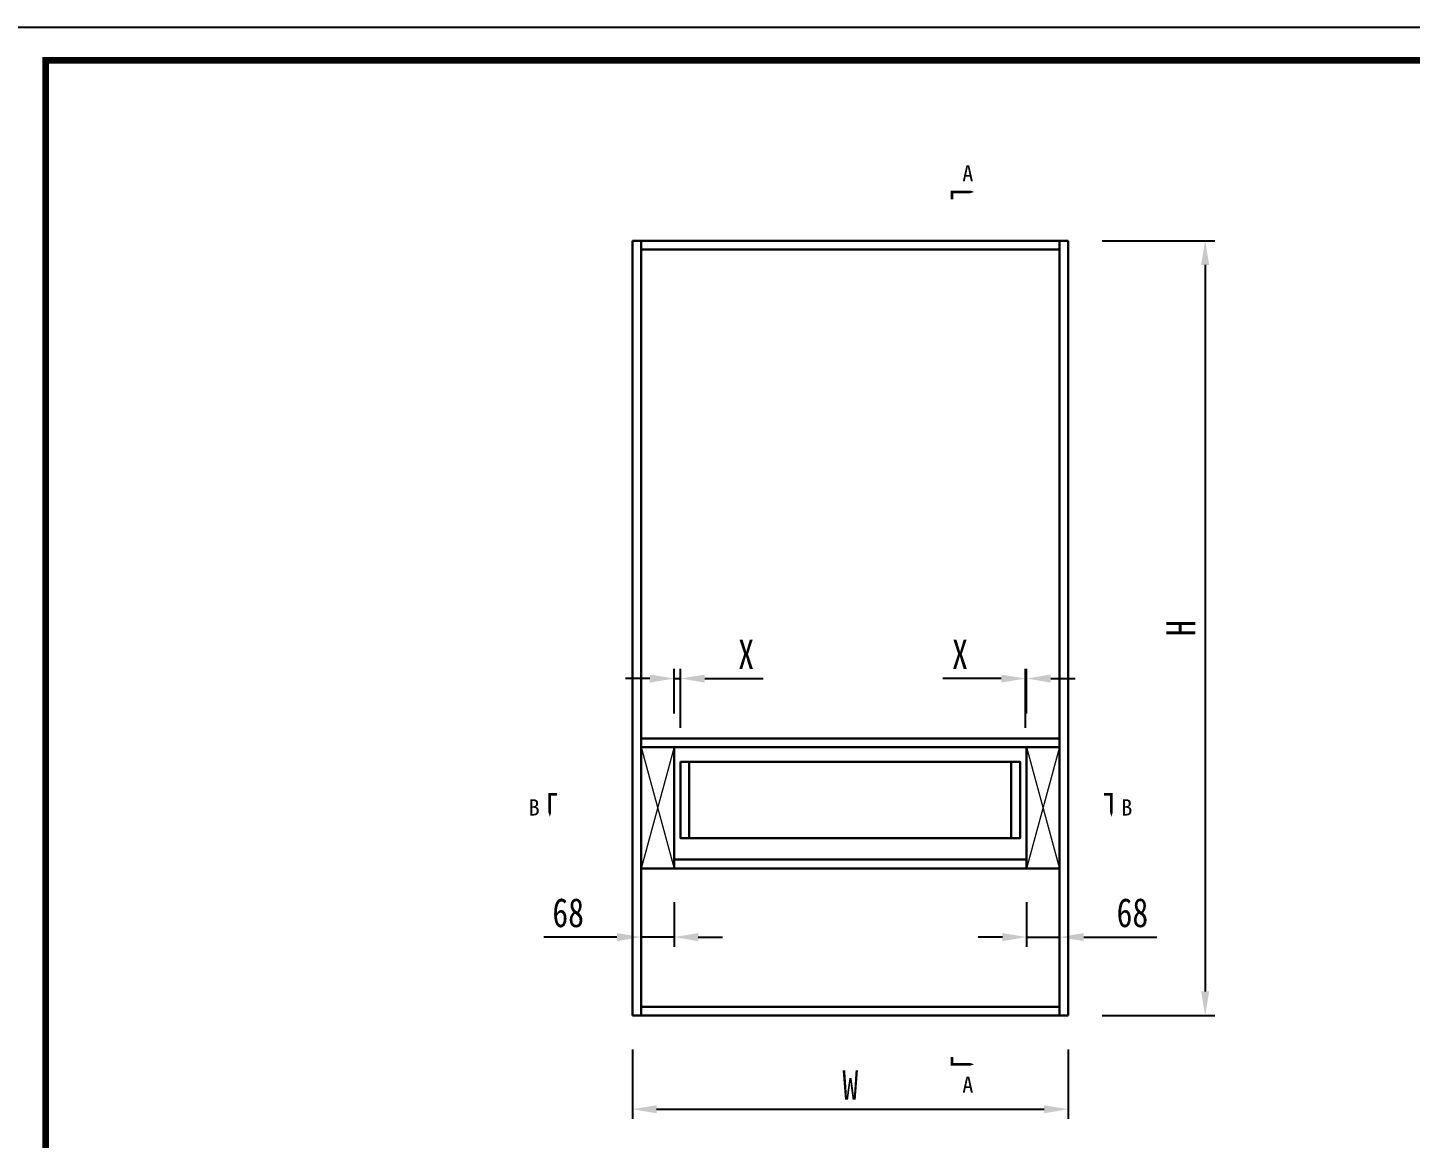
# Model space of a CAD drawing. Header units: millimetres. Extents: x 0 to 1097966, y -63096 to 223085.
# Drawn here: x 338555.3 to 338840.8, y -57515.8 to -57286.5 of the extents above; entities that cross this region are included whole.
import ezdxf

# ---------------------------------------------------------------- set-up
doc = ezdxf.new("R2010")
doc.units = ezdxf.units.MM
doc.styles.add('TEXT', font='', dxfattribs={"width": 0.8})
doc.styles.add('宋体', font='')
doc.styles.get('TEXT').set_extended_font_data('SimSun')
doc.styles.get('宋体').set_extended_font_data('SimSun')
doc.dimstyles.new('副本 (2) (2) ISO-25', dxfattribs={"dimtxt": 18, "dimasz": 13, "dimexe": 6, "dimexo": 12, "dimgap": 6, "dimtad": 1, "dimtxsty": 'TEXT', "dimcen": 2.5, "dimclrd": 5, "dimclre": 5, "dimclrt": 5, "dimadec": 0, "dimazin": 0, "dimtfac": 1, "dimtmove": 0, "dimatfit": 3, "dimldrblk": 'BOXFILLED', "dimfxl": 1.25, "dimarcsym": 0})

# ---------------------------------------------------------------- blocks, each defined once
blk = doc.blocks.new('*D977')
at = {"color": 5, "lineweight": -2, "transparency": 16777216}
for p, q in [((338680.13, -57497.49), (338680.13, -57511.83)), ((338770.13, -57497.49), (338770.13, -57511.83)), ((338685.13, -57509.83), (338765.13, -57509.83))]:
    blk.add_line(p, q, dxfattribs=at)
at = {"color": 5, "transparency": 16777216}
for points in [[(338685.13, -57509), (338685.13, -57510.67), (338680.13, -57509.83)], [(338765.13, -57509), (338765.13, -57510.67), (338770.13, -57509.83)]]:
    blk.add_solid(points, dxfattribs=at)
at = {"layer": 'Defpoints', "color": 0, "transparency": 16777216}
for p in [(338680.13, -57490.49), (338770.13, -57490.49), (338770.13, -57509.83)]:
    blk.add_point(p, dxfattribs=at)
at = {"color": 5, "transparency": 16777216, "insert": (338725.13, -57504.83), "char_height": 6, "attachment_point": 5, "style": 'TEXT'}
blk.add_mtext('W', dxfattribs=at)
blk = doc.blocks.new('_BoxFilled')
at = {"color": 0, "linetype": 'ByBlock', "lineweight": -2}
blk.add_line((-0.5, 0), (-1, 0), dxfattribs=at)
at = {"color": 0, "linetype": 'ByBlock'}
blk.add_solid([(-0.5, 0.5), (0.5, 0.5), (-0.5, -0.5), (0.5, -0.5)], dxfattribs=at)
blk = doc.blocks.new('*D978')
at = {"color": 5, "lineweight": -2, "transparency": 16777216}
for p, q in [((338777.13, -57330.49), (338800.4, -57330.49)), ((338798.4, -57335.49), (338798.4, -57485.49)), ((338777.13, -57490.49), (338800.4, -57490.49))]:
    blk.add_line(p, q, dxfattribs=at)
at = {"color": 5, "transparency": 16777216}
for points in [[(338797.57, -57335.49), (338799.24, -57335.49), (338798.4, -57330.49)], [(338797.57, -57485.49), (338799.24, -57485.49), (338798.4, -57490.49)]]:
    blk.add_solid(points, dxfattribs=at)
at = {"layer": 'Defpoints', "color": 0, "transparency": 16777216}
for p in [(338770.13, -57330.49), (338770.13, -57490.49), (338798.4, -57490.49)]:
    blk.add_point(p, dxfattribs=at)
at = {"color": 5, "transparency": 16777216, "insert": (338793.4, -57410.49), "char_height": 6, "attachment_point": 5, "rotation": 90, "style": 'TEXT'}
blk.add_mtext('H', dxfattribs=at)
blk = doc.blocks.new('*D974')
at = {"color": 5, "lineweight": -2, "transparency": 16777216}
for p, q in [((338681.93, -57467.09), (338681.93, -57476.28)), ((338688.73, -57467.09), (338688.73, -57476.28)), ((338676.93, -57474.28), (338661.82, -57474.28)), ((338688.73, -57474.28), (338681.93, -57474.28)), ((338693.73, -57474.28), (338698.73, -57474.28))]:
    blk.add_line(p, q, dxfattribs=at)
at = {"color": 5, "transparency": 16777216}
for points in [[(338676.93, -57473.45), (338676.93, -57475.12), (338681.93, -57474.28)], [(338693.73, -57473.45), (338693.73, -57475.12), (338688.73, -57474.28)]]:
    blk.add_solid(points, dxfattribs=at)
at = {"layer": 'Defpoints', "color": 0, "transparency": 16777216}
for p in [(338681.93, -57460.09), (338688.73, -57460.09), (338681.93, -57474.28)]:
    blk.add_point(p, dxfattribs=at)
at = {"color": 5, "lineweight": 13, "transparency": 16777216, "insert": (338666.87, -57469.28), "char_height": 6, "attachment_point": 5, "style": 'TEXT'}
blk.add_mtext('68', dxfattribs=at)
blk = doc.blocks.new('*D975')
at = {"color": 5, "lineweight": -2, "transparency": 16777216}
for p, q in [((338761.53, -57467.09), (338761.53, -57476.28)), ((338768.33, -57467.09), (338768.33, -57476.28)), ((338756.53, -57474.28), (338751.53, -57474.28)), ((338761.53, -57474.28), (338768.33, -57474.28)), ((338773.33, -57474.28), (338788.43, -57474.28))]:
    blk.add_line(p, q, dxfattribs=at)
at = {"color": 5, "transparency": 16777216}
for points in [[(338756.53, -57473.45), (338756.53, -57475.12), (338761.53, -57474.28)], [(338773.33, -57473.45), (338773.33, -57475.12), (338768.33, -57474.28)]]:
    blk.add_solid(points, dxfattribs=at)
at = {"layer": 'Defpoints', "color": 0, "transparency": 16777216}
for p in [(338761.53, -57460.09), (338768.33, -57460.09), (338768.33, -57474.28)]:
    blk.add_point(p, dxfattribs=at)
at = {"color": 5, "lineweight": 13, "transparency": 16777216, "insert": (338783.38, -57469.28), "char_height": 6, "attachment_point": 5, "style": 'TEXT'}
blk.add_mtext('68', dxfattribs=at)
blk = doc.blocks.new('*D980')
at = {"color": 5, "lineweight": -2, "transparency": 16777216}
for p, q in [((338688.73, -57428.09), (338688.73, -57418.9)), ((338690.08, -57431.08), (338690.08, -57418.9)), ((338683.73, -57420.9), (338678.73, -57420.9)), ((338688.73, -57420.9), (338690.08, -57420.9)), ((338695.08, -57420.9), (338707.14, -57420.9))]:
    blk.add_line(p, q, dxfattribs=at)
at = {"color": 5, "transparency": 16777216}
for points in [[(338683.73, -57420.07), (338683.73, -57421.73), (338688.73, -57420.9)], [(338695.08, -57420.07), (338695.08, -57421.73), (338690.08, -57420.9)]]:
    blk.add_solid(points, dxfattribs=at)
at = {"layer": 'Defpoints', "color": 0, "transparency": 16777216}
for p in [(338690.08, -57420.9), (338688.73, -57435.09), (338690.08, -57438.08)]:
    blk.add_point(p, dxfattribs=at)
at = {"color": 5, "lineweight": 13, "transparency": 16777216, "insert": (338703.61, -57415.9), "char_height": 6, "attachment_point": 5, "style": 'TEXT'}
blk.add_mtext('X', dxfattribs=at)
blk = doc.blocks.new('*D976')
at = {"color": 5, "lineweight": -2, "transparency": 16777216}
for p, q in [((338761.3, -57431.08), (338761.3, -57418.9)), ((338761.53, -57428.09), (338761.53, -57418.9)), ((338756.3, -57420.9), (338744.24, -57420.9)), ((338761.53, -57420.9), (338761.3, -57420.9)), ((338766.53, -57420.9), (338771.53, -57420.9))]:
    blk.add_line(p, q, dxfattribs=at)
at = {"color": 5, "transparency": 16777216}
for points in [[(338756.3, -57420.07), (338756.3, -57421.73), (338761.3, -57420.9)], [(338766.53, -57420.07), (338766.53, -57421.73), (338761.53, -57420.9)]]:
    blk.add_solid(points, dxfattribs=at)
at = {"layer": 'Defpoints', "color": 0, "transparency": 16777216}
for p in [(338761.3, -57420.9), (338761.53, -57435.09), (338761.3, -57438.08)]:
    blk.add_point(p, dxfattribs=at)
at = {"color": 5, "lineweight": 13, "transparency": 16777216, "insert": (338747.77, -57415.9), "char_height": 6, "attachment_point": 5, "style": 'TEXT'}
blk.add_mtext('X', dxfattribs=at)

msp = doc.modelspace()

# ---------------------------------------------------------------- linework, layer by layer
at = {"lineweight": 30}
for p, q in [((338680.127, -57330.486), (338680.127, -57490.486)), ((338680.127, -57330.486), (338770.127, -57330.486)), ((338681.927, -57330.486), (338681.927, -57490.486)), ((338768.327, -57330.486), (338768.327, -57490.486)), ((338770.127, -57330.486), (338770.127, -57490.486)), ((338681.927, -57332.286), (338768.327, -57332.286)), ((338681.927, -57433.292), (338768.327, -57433.292)), ((338681.927, -57435.092), (338768.327, -57435.092)), ((338688.727, -57435.092), (338688.727, -57460.092)), ((338761.527, -57435.092), (338761.527, -57460.092)), ((338688.727, -57458.292), (338761.527, -57458.292)), ((338681.927, -57460.092), (338768.327, -57460.092)), ((338680.127, -57490.486), (338770.127, -57490.486)), ((338681.927, -57488.686), (338768.327, -57488.686))]:
    msp.add_line(p, q, dxfattribs=at)
at = {"lineweight": 13}
for p, q in [((338681.927, -57435.092), (338688.727, -57460.092)), ((338688.727, -57435.092), (338681.927, -57460.092)), ((338761.527, -57435.092), (338768.327, -57460.092)), ((338768.327, -57435.092), (338761.527, -57460.092))]:
    msp.add_line(p, q, dxfattribs=at)
at = {"color": 251, "lineweight": 30, "true_color": 0x636466}
for p, q in [((338691.877, -57453.883), (338691.877, -57438.084)), ((338758.377, -57438.084), (338758.377, -57453.883))]:
    msp.add_line(p, q, dxfattribs=at)
msp.add_lwpolyline([(338552.218, -57687.444), (339119.218, -57687.444), (339119.218, -57286.494), (338552.218, -57286.494)], close=True)
at = {"const_width": 1.35}
msp.add_lwpolyline([(338558.968, -57680.694), (339112.468, -57680.694), (339112.468, -57293.244), (338558.968, -57293.244)], close=True, dxfattribs=at)
for points in [[(338750.733, -57320.411, 0, 1.08, 0), (338749.05, -57320.411, 0.54, 0.54, 0), (338746.102, -57320.411, 0.54, 0.54, 0), (338746.102, -57321.926, 0.54, 0.54, 0)], [(338663.075, -57449.434, 0, 1.08, 0), (338663.075, -57447.751, 0.54, 0.54, 0), (338663.075, -57444.802, 0.54, 0.54, 0), (338664.59, -57444.802, 0.54, 0.54, 0)], [(338779.047, -57449.434, 0, 1.08, 0), (338779.047, -57447.751, 0.54, 0.54, 0), (338779.047, -57444.802, 0.54, 0.54, 0), (338777.532, -57444.802, 0.54, 0.54, 0)], [(338750.733, -57500.561, 0, 1.08, 0), (338749.05, -57500.561, 0.54, 0.54, 0), (338746.102, -57500.561, 0.54, 0.54, 0), (338746.102, -57499.046, 0.54, 0.54, 0)]]:
    msp.add_lwpolyline(points, format="xyseb")
at = {"color": 251, "lineweight": 30, "true_color": 0x636466}
msp.add_lwpolyline([(338690.077, -57438.084), (338760.177, -57438.084), (338760.177, -57453.883), (338690.077, -57453.883)], close=True, dxfattribs=at)

# ---------------------------------------------------------------- texts
at = {"color": 4, "char_height": 3.3539, "width": 4.17765, "attachment_point": 4, "style": '宋体'}
for s, insert in [('{\\C256;A}', (338748.256, -57316.58)), ('{\\C256;B}', (338658.704, -57447.506)), ('{\\C256;B}', (338781.095, -57447.506)), ('{\\C256;A}', (338748.256, -57504.759))]:
    msp.add_mtext(s, dxfattribs=dict(at, insert=insert))

# ---------------------------------------------------------------- dimensions: what is measured, and where the dimension line sits
dim = msp.add_linear_dim(base=(338798.404, -57490.486), p1=(338770.127, -57330.486), p2=(338770.127, -57490.486), angle=90, text='H', dimstyle='副本 (2) (2) ISO-25', override={"dimtxt": 6, "dimasz": 5, "dimexe": 2, "dimexo": 7, "dimgap": 2, "dimfxl": 30, "dimfxlon": 1})
dim.commit()
dim.dimension.update_dxf_attribs({"geometry": '*D978', "text_midpoint": (338793.404, -57410.486)})
at = {"lineweight": 13}
for base, p1, p2, text, picture, middle in [((338690.077, -57420.901), (338688.727, -57435.092), (338690.077, -57438.084), 'X', '*D980', (338703.611, -57415.901)), ((338681.927, -57474.283), (338688.727, -57460.092), (338681.927, -57460.092), '68', '*D974', (338666.874, -57469.283)), ((338768.327, -57474.283), (338761.527, -57460.092), (338768.327, -57460.092), '68', '*D975', (338783.381, -57469.283))]:
    dim = msp.add_linear_dim(base=base, p1=p1, p2=p2, text=text, dimstyle='副本 (2) (2) ISO-25', override={"dimtxt": 6, "dimasz": 5, "dimexe": 2, "dimexo": 7, "dimgap": 2, "dimfxl": 30, "dimfxlon": 1}, dxfattribs=at)
    dim.commit()
    dim.dimension.update_dxf_attribs({"geometry": picture, "text_midpoint": middle})
dim = msp.add_linear_dim(base=(338761.303, -57420.901), p1=(338761.527, -57435.092), p2=(338761.303, -57438.084), angle=180, text='X', dimstyle='副本 (2) (2) ISO-25', override={"dimtxt": 6, "dimasz": 5, "dimexe": 2, "dimexo": 7, "dimgap": 2, "dimfxl": 30, "dimfxlon": 1}, dxfattribs=at)
dim.commit()
dim.dimension.update_dxf_attribs({"geometry": '*D976', "text_midpoint": (338747.77, -57415.901)})
dim = msp.add_linear_dim(base=(338770.127, -57509.832), p1=(338680.127, -57490.486), p2=(338770.127, -57490.486), text='W', dimstyle='副本 (2) (2) ISO-25', override={"dimtxt": 6, "dimasz": 5, "dimexe": 2, "dimexo": 7, "dimgap": 2, "dimfxl": 30, "dimfxlon": 1})
dim.commit()
dim.dimension.update_dxf_attribs({"geometry": '*D977', "text_midpoint": (338725.127, -57504.832)})

doc.saveas('drawing.dxf')
